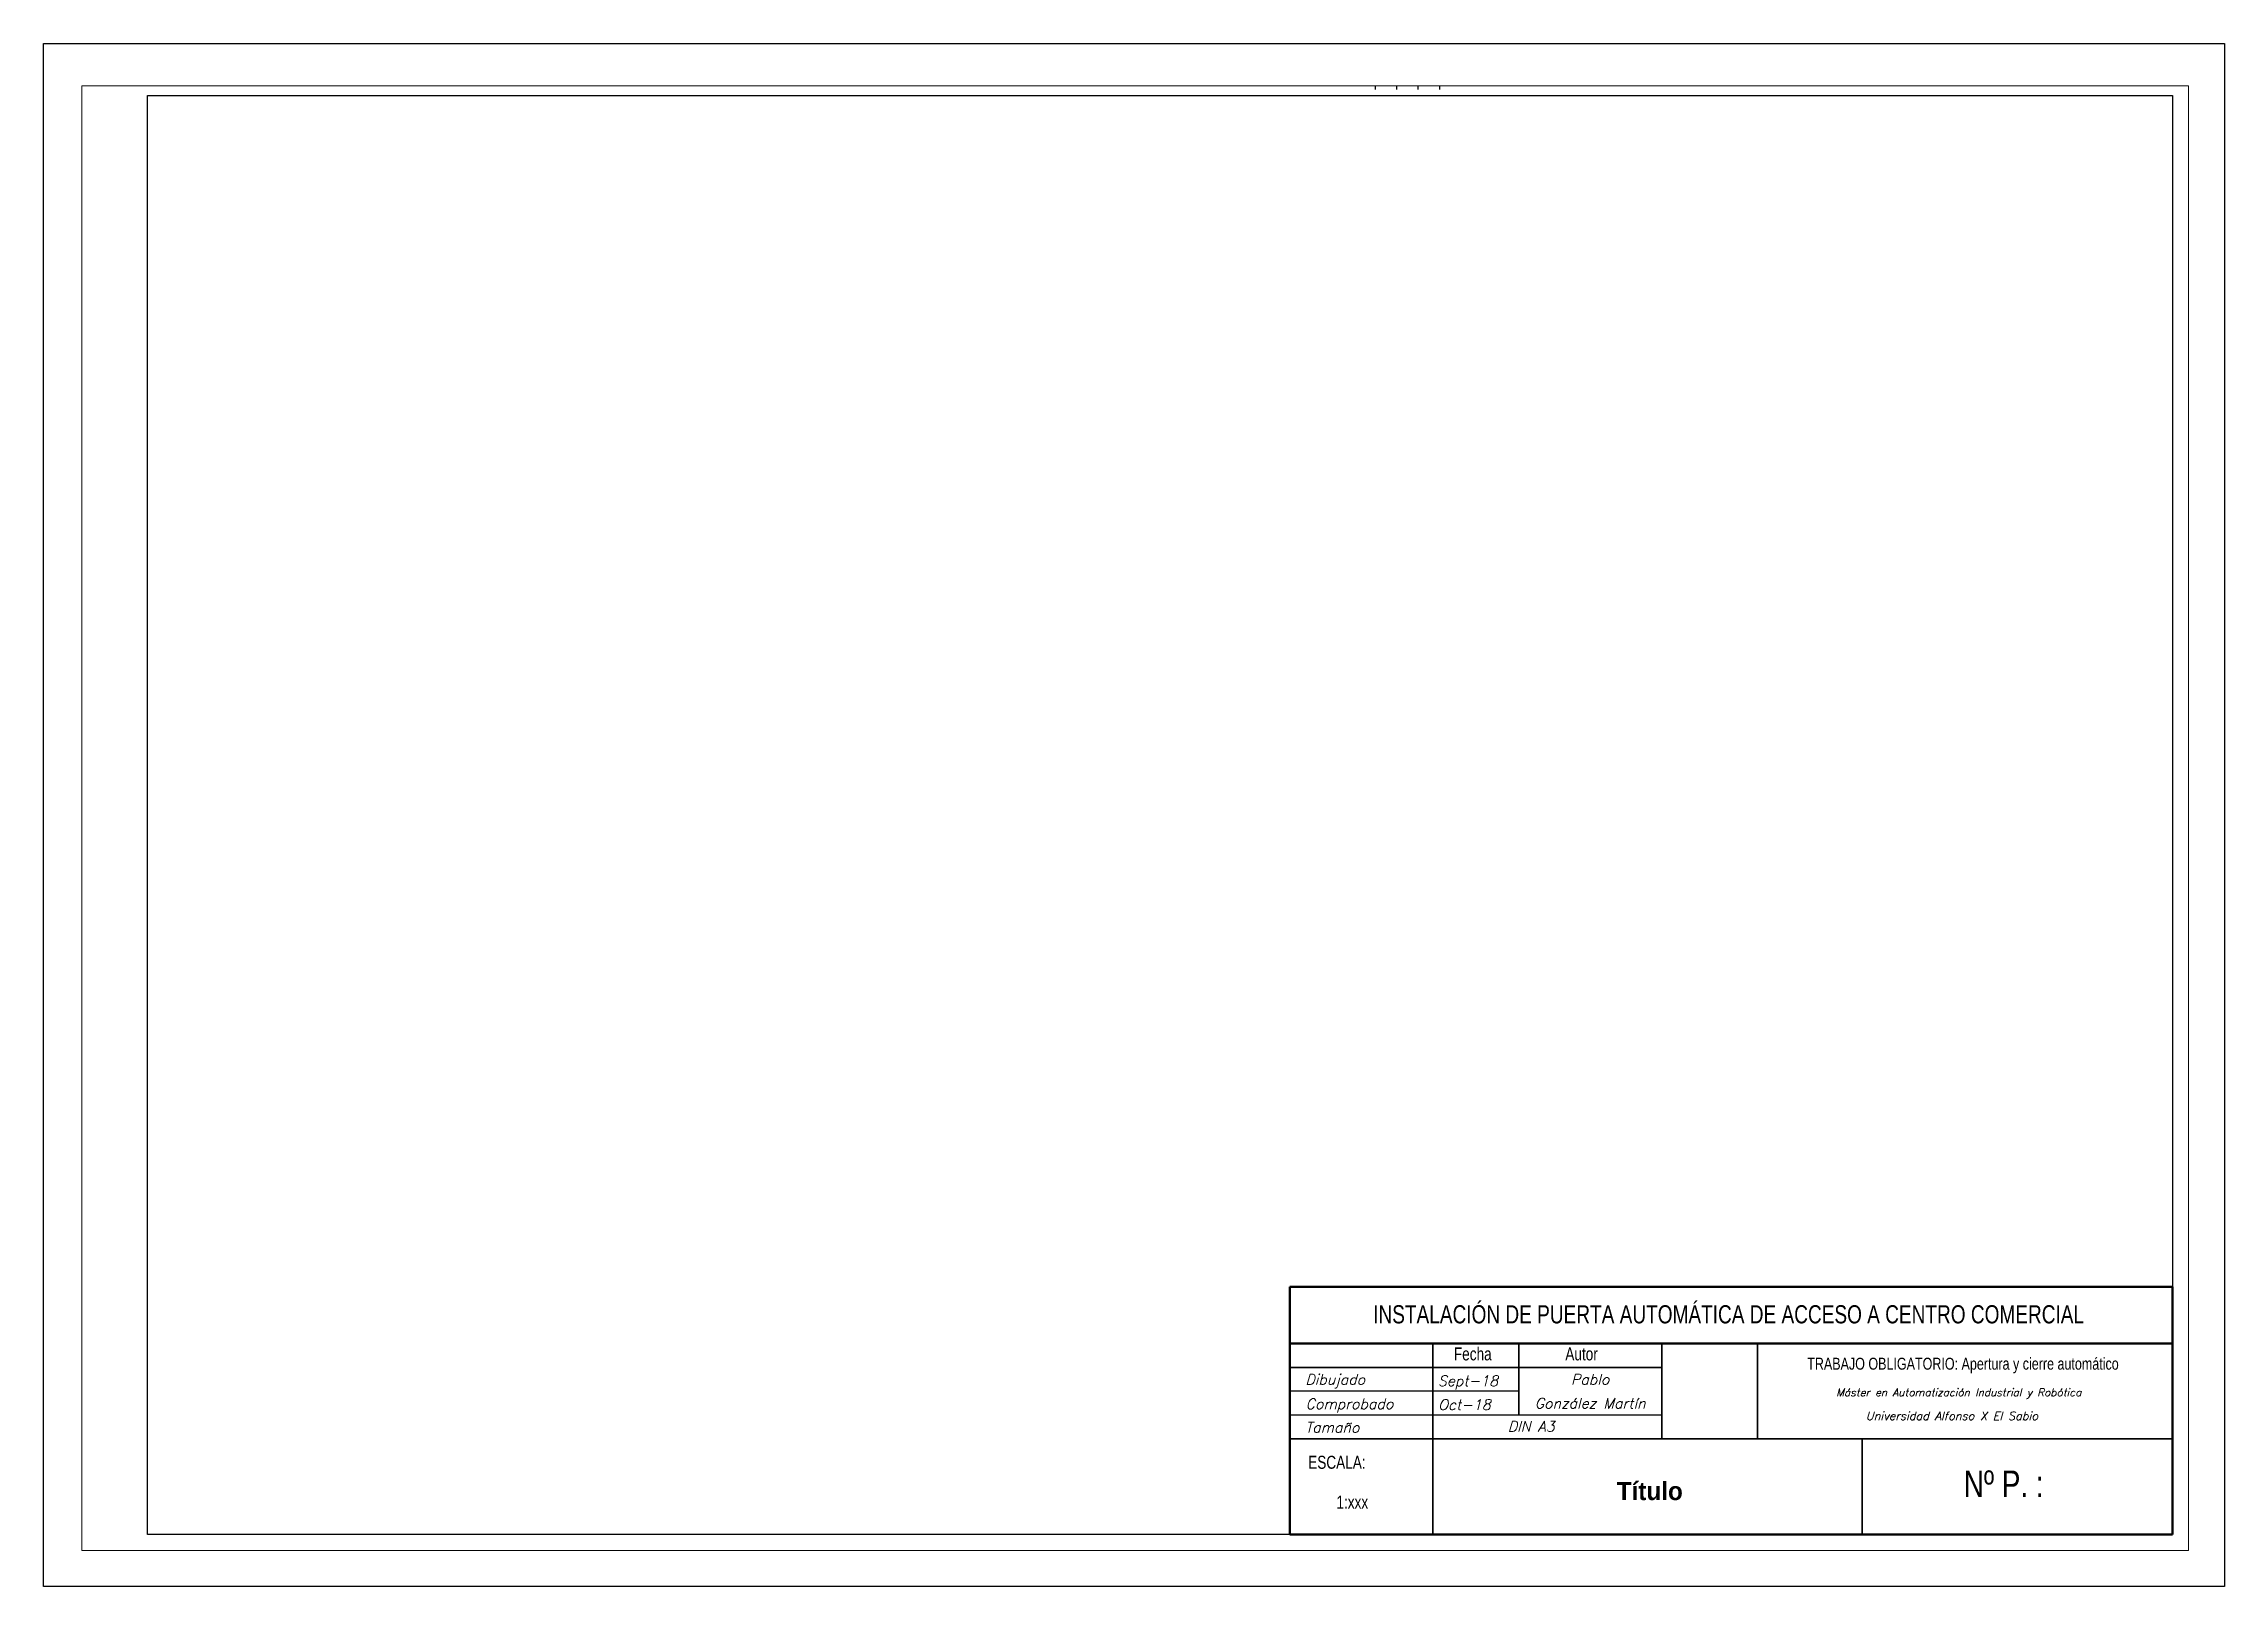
# Paper-space layout 'Presentación A3 horizontal' of a CAD drawing. Header units: millimetres. Extents: x -1 to 419, y -1 to 296.
# The model-space entities are those that its viewports show. They can reach past a viewport. Long polylines and large blocks are cut down to what shows.
import ezdxf
from ezdxf.enums import TextEntityAlignment as Align

# ---------------------------------------------------------------- set-up
doc = ezdxf.new("R2010")
doc.units = ezdxf.units.MM
for name, color, linetype, lineweight in [('caj 25', 4, 'Continuous', 25), ('caj 35', 3, 'Continuous', 35), ('caj 50', 7, 'Continuous', 50), ('txt25', 6, 'Continuous', 25), ('txt35', 3, 'Continuous', 35), ('txt50', 7, 'Continuous', 50)]:
    doc.layers.add(name, color=color, linetype=linetype, lineweight=lineweight)
doc.layers.add('MARGEN', color=52, linetype='Continuous')
doc.layers.add('SYMS', color=7, linetype='Continuous')
doc.styles.add('Estilo1', font='', dxfattribs={"height": 3})
doc.styles.add('ROMANS', font='romans.shx')
doc.styles.get("Standard").update_dxf_attribs({"font": 'arial.ttf'})
doc.styles.add('STYLE1', font='arial.ttf', dxfattribs={"width": 0.75, "height": 2.5})
doc.styles.get('Estilo1').set_extended_font_data('Antique Olive Compact', bold=True)

msp = doc.modelspace()

# ---------------------------------------------------------------- linework, layer by layer
at = {"layer": 'SYMS'}
for p, q in [((197.76, 3072.86), (197.76, 3072.36)), ((197.76, 3072.36), (198.26, 3072.36)), ((198.26, 3072.36), (198.26, 3071.36)), ((199.76, 3072.86), (199.76, 3072.36)), ((199.76, 3072.36), (200.26, 3072.36)), ((200.26, 3072.36), (200.26, 3071.36)), ((201.76, 3072.86), (201.76, 3072.36)), ((201.76, 3072.36), (202.26, 3072.36)), ((202.26, 3072.36), (202.26, 3071.36)), ((203.76, 3072.86), (203.76, 3072.36)), ((203.76, 3072.36), (204.26, 3072.36)), ((204.26, 3072.36), (204.26, 3071.36))]:
    msp.add_line(p, q, dxfattribs=at)
msp.add_lwpolyline([(197.36, 3072.16), (204.66, 3072.16), (204.66, 3073.06), (197.36, 3073.06)], close=True, dxfattribs=at)

# ---------------------------------------------------------------- texts
at = {"layer": 'SYMS', "insert": (194.74, 3073.02), "char_height": 0.75, "attachment_point": 1}
msp.add_mtext_dynamic_manual_height_columns('F1F', width=5.4544, gutter_width=12.5, heights=[0], dxfattribs=at)

psp = doc.layouts.new('Presentación A3 horizontal')

# ---------------------------------------------------------------- linework, layer by layer
for p, q in [((-0.62, 296.48), (419.38, 296.48)), ((-0.62, -0.52), (-0.62, 296.48)), ((419.38, 296.48), (419.38, -0.52)), ((19.38, 286.48), (409.38, 286.48)), ((19.38, 9.48), (19.38, 286.48)), ((409.38, 286.48), (409.38, 9.48)), ((409.38, 9.48), (19.38, 9.48)), ((419.38, -0.52), (-0.62, -0.52))]:
    psp.add_line(p, q)
at = {"layer": 'caj 25', "color": 0}
for p, q in [((283.49, 37.05), (239.38, 37.05)), ((311.06, 32.46), (239.38, 32.46))]:
    psp.add_line(p, q, dxfattribs=at)
at = {"layer": 'caj 35', "color": 0}
for p, q in [((266.95, 9.48), (266.95, 46.24)), ((283.49, 32.46), (283.49, 46.24)), ((283.49, 32.46), (283.49, 46.24)), ((311.06, 27.86), (311.06, 46.24)), ((329.44, 27.86), (329.44, 46.24)), ((311.06, 41.65), (239.38, 41.65)), ((239.38, 27.86), (409.38, 27.86)), ((349.65, 9.48), (349.65, 27.86))]:
    psp.add_line(p, q, dxfattribs=at)
at = {"layer": 'caj 50', "color": 0}
for p, q in [((239.38, 9.48), (239.38, 57.16)), ((239.38, 57.16), (409.38, 57.16)), ((409.38, 57.16), (409.38, 9.48)), ((239.38, 46.24), (409.38, 46.24)), ((239.38, 9.48), (409.38, 9.48))]:
    psp.add_line(p, q, dxfattribs=at)

# ---------------------------------------------------------------- texts
at = {"insert": (233.58, 19.59), "char_height": 3.5, "attachment_point": 1, "style": 'Estilo1'}
psp.add_mtext_dynamic_manual_height_columns('\\pi68.762;Título', width=151.8567, gutter_width=30, heights=[0], dxfattribs=at)
at = {"layer": 'txt25', "color": 0, "style": 'STYLE1', "width": 0.75}
for s, p in [('Fecha', (270.99, 42.99)), ('Autor', (292.45, 42.99))]:
    psp.add_text(s, height=2.5, dxfattribs=at).set_placement(p)
psp.add_text('TRABAJO OBLIGATORIO: Apertura y cierre automático ', height=2.3, dxfattribs=at).set_placement((369.37, 41.2), align=Align.CENTER)
at = {"layer": 'txt25', "color": 0, "style": 'ROMANS', "oblique": 15}
for s, p in [('Dibujado', (242.41, 38.32)), ('Sept-18', (267.92, 38.05)), ('Comprobado', (242.44, 33.63)), ('Oct-18', (267.96, 33.46)), ('Tamaño', (242.34, 29.09)), ('DIN A3', (281.38, 29.27))]:
    psp.add_text(s, height=2, dxfattribs=at).set_placement(p)
for s, height, p in [('Pablo', 2, (297.24, 38.34)), ('González Martín', 2, (297.24, 33.74)), ('Máster en Automatización Industrial y Robótica ', 1.4691, (368.73, 36.08)), ('Universidad Alfonso X El Sabio ', 1.5927, (367.47, 31.51))]:
    psp.add_text(s, height=height, dxfattribs=at).set_placement(p, align=Align.CENTER)
at = {"layer": 'txt35', "color": 0, "style": 'STYLE1', "width": 0.75}
psp.add_text('INSTALACIÓN DE PUERTA AUTOMÁTICA DE ACCESO A CENTRO COMERCIAL', height=3.5, dxfattribs=at).set_placement((323.9, 50.11), align=Align.CENTER)
for s, height, p in [('ESCALA:', 2.5, (242.93, 22.12)), ('Nº P. : ', 5.124, (369.19, 16.66))]:
    psp.add_text(s, height=height, dxfattribs=at).set_placement(p)
at = {"layer": 'txt50', "color": 0, "style": 'STYLE1', "width": 0.75}
psp.add_text('1:xxx', height=2.5, dxfattribs=at).set_placement((248.37, 14.45))

# ---------------------------------------------------------------- viewports
at = {"layer": 'MARGEN'}
psp.add_viewport(center=(209.6, 147.37), size=(405.7, 281.9411), view_center_point=(175.89, 3003.42), view_height=136.521, dxfattribs=at)

doc.saveas('drawing.dxf')
